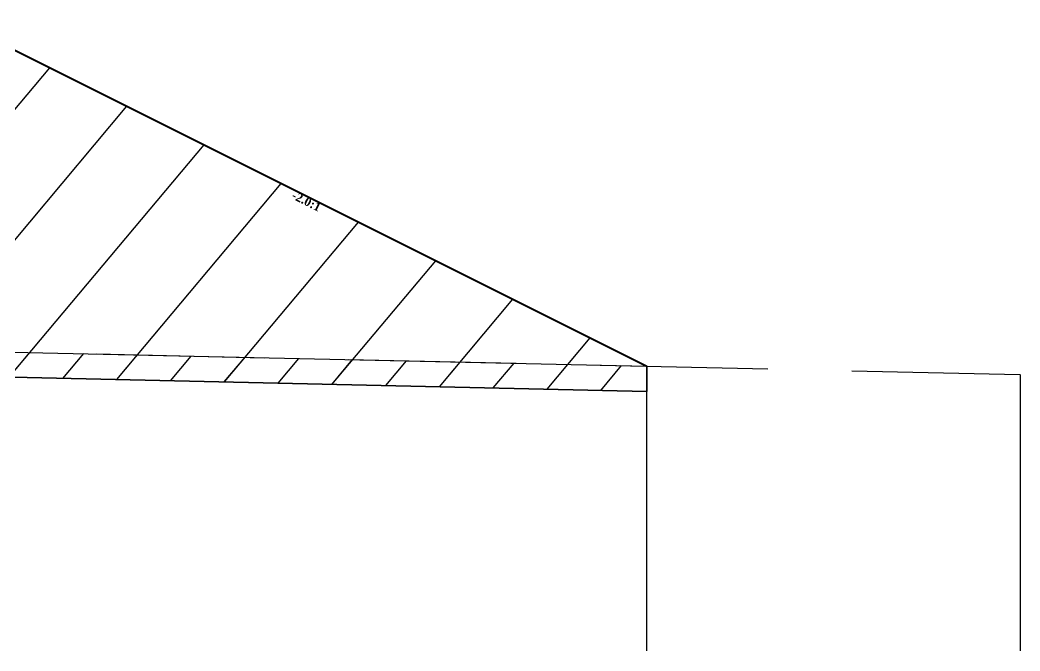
# Model space of a CAD drawing. Header units: millimetres. Extents: x 2762 to 3076, y 916 to 3305.
# Drawn here: x 2827.14 to 2839.05, y 1940.78 to 1948.3 of the extents above; entities that cross this region are included whole.
import ezdxf

# ---------------------------------------------------------------- set-up
doc = ezdxf.new("R2010")
doc.units = ezdxf.units.MM
doc.header["$LTSCALE"] = 2
doc.linetypes.add('CACHE', pattern=[9.525, 6.35, -3.175])
doc.linetypes.add('DASHED', pattern=[0.75, 0.5, -0.25])
doc.layers.add('C-ROAD-CORR', color=5, linetype='Continuous')
doc.layers.add('C-ROAD-SCTN', color=7, linetype='Continuous')
doc.styles.add('C3D_Etiquette', font='romans.shx')

msp = doc.modelspace()

# ---------------------------------------------------------------- hatches: boundary and pattern name
at = {"linetype": 'Continuous', "lineweight": -3}
h = msp.add_hatch(dxfattribs=at)
h.set_pattern_fill('_U', color=3, angle=50, style=0, pattern_type=0)
h.set_pattern_definition([(50, (2807.6516, 1944.307), (-0.766044, 0.642788), [])])
h.paths.add_polyline_path([(2807.652, 1944.307), (2807.875, 1944.53), (2809.375, 1944.59), (2816.158, 1947.982), (2824.155, 1948.302), (2826.551, 1948.206), (2834.609, 1944.177), (2834.609, 1943.877), (2821.637, 1944.166), (2821.048, 1944.178), (2820.514, 1944.184)])
h.paths.add_polyline_path([(2806.055, 1944.322), (2806.055, 1944.622), (2806.075, 1944.542), (2806.375, 1944.53), (2806.588, 1944.317)])
h = msp.add_hatch(dxfattribs=at)
h.set_pattern_fill('_U', color=150, scale=0.5, angle=50, style=0, pattern_type=0)
h.set_pattern_definition([(50, (2807.6516, 1944.30705), (-0.383022, 0.321394), [])])
h.paths.add_polyline_path([(2807.652, 1944.307), (2807.875, 1944.53), (2809.375, 1944.59), (2820.514, 1944.484), (2821.048, 1944.478), (2821.637, 1944.466), (2834.609, 1944.177), (2834.609, 1943.877), (2821.637, 1944.166), (2821.048, 1944.178), (2820.514, 1944.184)])
h.paths.add_polyline_path([(2806.055, 1944.622), (2809.375, 1944.59), (2807.875, 1944.53), (2807.652, 1944.307), (2806.588, 1944.317), (2806.375, 1944.53), (2806.075, 1944.542)])
h.paths.add_polyline_path([(2806.055, 1944.322), (2806.055, 1944.622), (2806.075, 1944.542), (2806.375, 1944.53), (2806.588, 1944.317)])

# ---------------------------------------------------------------- linework, layer by layer
at = {"color": 253, "linetype": 'Continuous', "lineweight": -3}
for p, q in [((2826.551, 1948.206), (2834.609, 1944.177)), ((2821.637, 1944.466), (2834.609, 1944.177)), ((2834.609, 1943.877), (2821.637, 1944.166)), ((2834.609, 1943.877), (2821.637, 1944.166)), ((2834.609, 1944.177), (2834.609, 1943.877)), ((2834.609, 1944.177), (2834.609, 1943.877))]:
    msp.add_line(p, q, dxfattribs=at)
at = {"color": 105, "linetype": 'DASHED', "lineweight": -3, "ltscale": 2}
msp.add_line((2822.055, 1944.457), (2839.055, 1944.078), dxfattribs=at)
at = {"color": 6, "linetype": 'Continuous', "lineweight": -3}
msp.add_line((2822.055, 1944.157), (2834.609, 1943.877), dxfattribs=at)
at = {"color": 8, "linetype": 'CACHE', "lineweight": -3}
msp.add_line((2834.609, 1940.784), (2834.609, 1944.177), dxfattribs=at)
at = {"color": 98, "linetype": 'CACHE', "lineweight": -3}
msp.add_line((2839.055, 1944.078), (2839.055, 1940.784), dxfattribs=at)
at = {"layer": 'C-ROAD-CORR', "color": 1, "linetype": 'Continuous', "lineweight": 40}
msp.add_line((2826.551, 1948.206), (2834.609, 1944.177), dxfattribs=at)
at = {"layer": 'C-ROAD-SCTN', "color": 154, "linetype": 'Continuous', "lineweight": -3}
msp.add_line((2826.551, 1948.206), (2834.609, 1944.177), dxfattribs=at)
at = {"layer": 'C-ROAD-SCTN', "color": 1, "linetype": 'Continuous', "lineweight": -3}
msp.add_line((2826.551, 1948.206), (2834.609, 1944.177), dxfattribs=at)

# ---------------------------------------------------------------- texts
at = {"color": 7, "linetype": 'Continuous', "lineweight": -3, "insert": (2830.578, 1946.188), "char_height": 0.1, "width": 0.34598, "attachment_point": 2, "rotation": 333.4349, "style": 'C3D_Etiquette'}
msp.add_mtext('{\\fTimes New Roman|b1|i0|c0|p18;-2.0:1}', dxfattribs=at)

doc.saveas('drawing.dxf')
